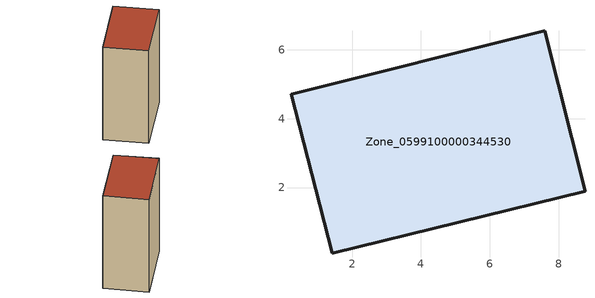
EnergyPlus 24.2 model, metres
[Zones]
Zone_0599100000344530
 floor ground (C_G): 8.77,1.9 1.43,0.09 0.24,4.72 7.6,6.56 z0
 wall outside (C_F): 8.77,1.9 7.6,6.56 0.24,4.72 1.43,0.09 8.77,1.9 z0:11.49
 roof outside (C_R): 1.43,0.09 8.77,1.9 7.6,6.56 0.24,4.72 z11.49
[BUILDING]
Pand.0599100000344530: North Axis=0; Terrain=City; Loads Convergence Tolerance Value=0.04; Temperature Convergence Tolerance Value=0.4; Solar Distribution=FullExterior; Maximum Number of Warmup Days=25; Minimum Number of Warmup Days=1
[Site:Location]
Rotterdam.The.Hague.AP_ZH_NLD Design_Conditions: Latitude=51.96; Longitude=4.45; Time Zone=1; Elevation=-4.5
[SITE:GROUNDTEMPERATURE:BUILDINGSURFACE]
18, 18, 18, 18, 18, 18, 18, 18, 18, 18, 18, 18
[MATERIAL] Thermal Absorptance=0.9; Solar Absorptance=0.7; Visible Absorptance=0.7
Name | Roughness | Thickness | Conductivity | Density | Specific Heat
G.TI.1992-2005 | MediumSmooth | 0.15 | 0.06 | 540 | 1210
F.TI.1992-2005 | Rough | 0.3 | 0.12 | 1920 | 840
R.TI.1992-2005 | MediumRough | 0.2 | 0.08 | 1500 | 1000
[CONSTRUCTION]
C_G: G.TI.1992-2005
C_F: F.TI.1992-2005
C_R: R.TI.1992-2005
[ZONE]
Zone_0599100000344530: Type=1; Multiplier=1; Ceiling Height=Autocalculate; Volume=Autocalculate; Floor Area=autocalculate; Part of Total Floor Area=Yes
[ZONEINFILTRATION:DESIGNFLOWRATE]
Infil_Zone_0599100000344530: Zone or ZoneList or Space or SpaceList=Zone_0599100000344530; Schedule=AlwaysOn; Design Flow Rate Calculation Method=Flow/Area; Flow Rate per Floor Area=0.0015; Constant Term Coefficient=1; Temperature Term Coefficient=0; Velocity Term Coefficient=0; Velocity Squared Term Coefficient=0
[HVACTEMPLATE:ZONE:IDEALLOADSAIRSYSTEM]
Zone_0599100000344530: Maximum Heating Supply Air Temperature=50; Minimum Cooling Supply Air Temperature=13; Maximum Heating Supply Air Humidity Ratio=0.0156; Minimum Cooling Supply Air Humidity Ratio=0.0077; Heating Limit=NoLimit; Cooling Limit=NoLimit; Dehumidification Control Type=ConstantSensibleHeatRatio; Cooling Sensible Heat Ratio=0.7; Dehumidification Setpoint=60; Humidification Control Type=None; Humidification Setpoint=30; Outdoor Air Method=None; Outdoor Air Flow Rate per Person=0.00944; Outdoor Air Flow Rate per Zone Floor Area=0; Outdoor Air Flow Rate per Zone=0; Demand Controlled Ventilation Type=None; Outdoor Air Economizer Type=NoEconomizer; Heat Recovery Type=None; Sensible Heat Recovery Effectiveness=0.7; Latent Heat Recovery Effectiveness=0.65
[ZONECONTROL:THERMOSTAT]
ThermostatControl_Zone_0599100000344530: Zone or ZoneList=Zone_0599100000344530; Control Type Schedule=DualSetpointControlType; Control 1=Thermostat_Zone_0599100000344530; Temperature Difference Between Cutout And Setpoint=0
[THERMOSTATSETPOINT:DUALSETPOINT]
Thermostat_Zone_0599100000344530: Heating Setpoint Temperature Schedule=HeatingSetpoint_Zone_0599100000344530; Cooling Setpoint Temperature Schedule=CoolingSetpoint_Zone_0599100000344530
[SCHEDULE:COMPACT]
HeatingSetpoint_Zone_0599100000344530: Through: 12/31, For: AllDays, Until: 24:00, 21
CoolingSetpoint_Zone_0599100000344530: Through: 12/31, For: AllDays, Until: 24:00, 24
DualSetpointControlType: Through: 12/31, For: AllDays, Until: 24:00, 4
AlwaysOn: Through: 12/31, For: AllDays, Until: 24:00, 1
